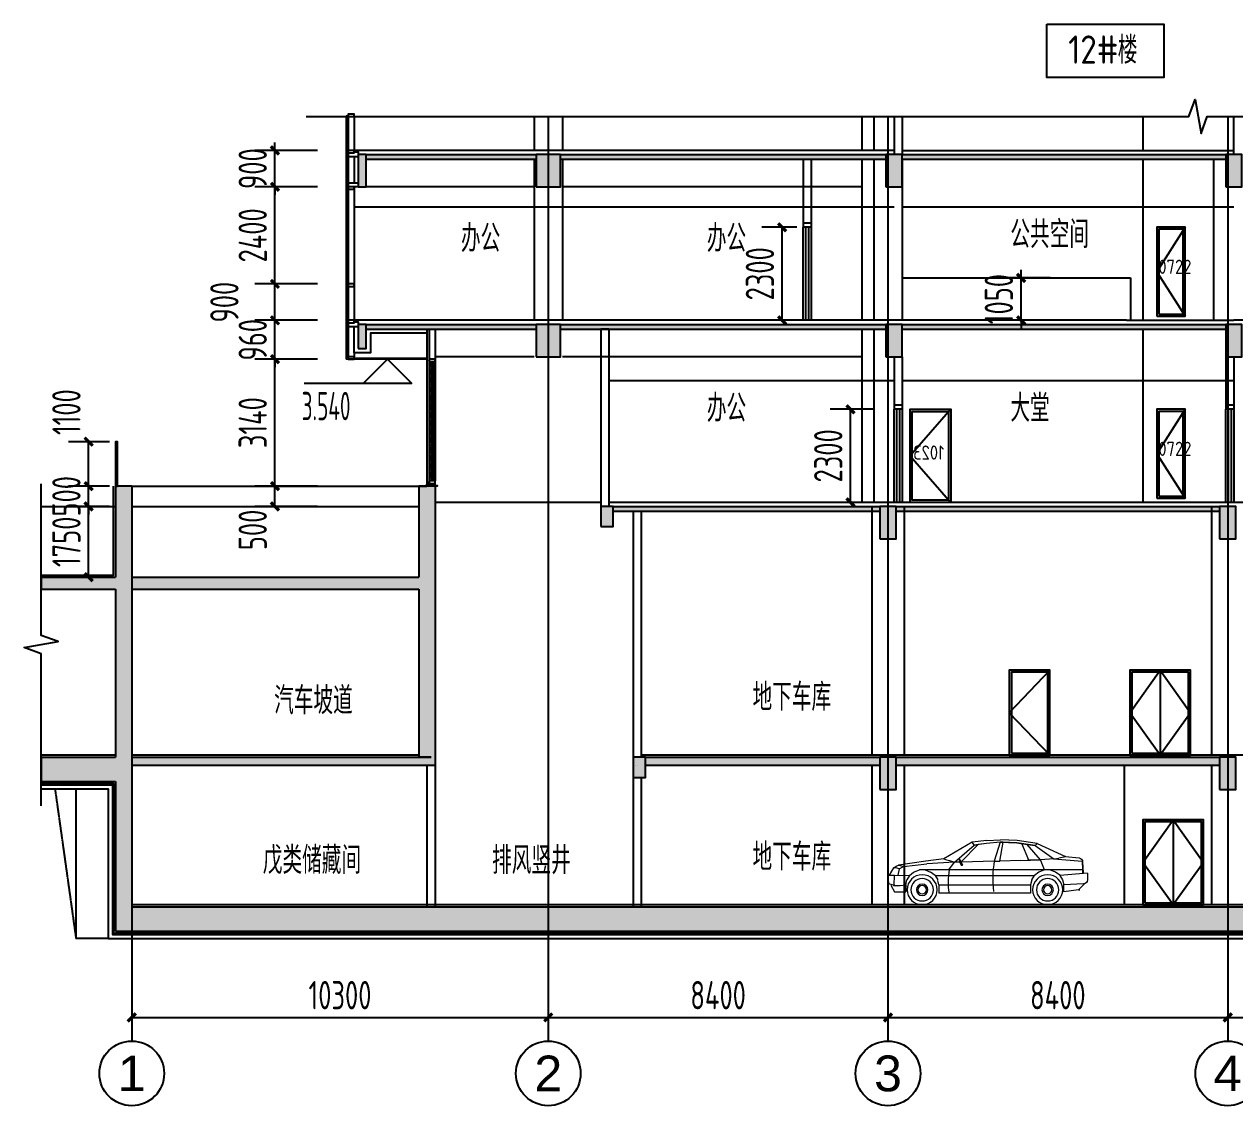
# Model space of a CAD drawing. Extents: x 33318 to 174393, y -247680 to 18171.
# Drawn here: x 36247 to 66182, y -11369 to 15369 of the extents above; entities that cross this region are included whole.
import ezdxf
from ezdxf.enums import TextEntityAlignment as Align

# ---------------------------------------------------------------- set-up
doc = ezdxf.new("R2010")
doc.units = 0
doc.header["$LTSCALE"] = 10
doc.header["$MEASUREMENT"] = 0
doc.linetypes.add('DASH', pattern=[0.35, 0.25, -0.1])
doc.linetypes.add('DOTE', pattern=[2.42, 2, -0.2, 0.02, -0.2])
for name, color, linetype in [('01-标注_尺寸', 124, 'Continuous'), ('01-标注_标高', 200, 'Continuous'), ('01-标注_符号', 200, 'Continuous'), ('01-标注_轴线坐标', 132, 'Continuous'), ('02-TEXT_房间', 7, 'Continuous'), ('02-TEXT_标注', 130, 'Continuous'), ('02-TEXT_轴号', 7, 'Continuous'), ('05-填充_天正', 26, 'Continuous'), ('A-C_窗', 140, 'Continuous'), ('A-C_门', 150, 'Continuous'), ('A-D_龙骨', 152, 'Continuous'), ('A-O_防水层', 222, 'Continuous'), ('A-SUR_保温', 222, 'Continuous'), ('A-SUR_吊顶', 40, 'Continuous'), ('A-SUR_看线', 231, 'Continuous'), ('A-SUR_面层', 191, 'Continuous'), ('A-TECH_结构', 21, 'Continuous'), ('A_AXIS-轴线', 36, 'DOTE'), ('A_STR-砌块墙', 121, 'Continuous'), ('A_STR-砼墙', 51, 'Continuous'), ('A_STR-砼柱', 51, 'Continuous'), ('AXIS_TEXT', 7, 'Continuous'), ('D_铝板', 181, 'Continuous'), ('DOOR_FIRE', 220, 'Continuous')]:
    doc.layers.add(name, color=color, linetype=linetype)
doc.layers.add('04-不打印_辅助线', color=165, linetype='Continuous', plot=False)
doc.layers.add('PUB_HATCH', color=8, linetype='Continuous', lineweight=0)
doc.styles.add('_TCH_AXIS', font='FZXiHei-I-Z08S.ttf')
doc.styles.add('_TCH_DIM', font='ROS1', dxfattribs={"width": 0.8, "bigfont": 'JD'})
doc.styles.add('_TCH_DIM_T3', font='ROS1', dxfattribs={"width": 0.8, "bigfont": 'JD'})
doc.styles.add('COMPLEX', font='COMPLEX')
doc.styles.get("Standard").update_dxf_attribs({"font": 'gbenor.shx', "bigfont": 'gbcbig.shx'})
doc.dimstyles.new('_TCH_ARCH&&200', dxfattribs={"dimtxt": 700, "dimasz": 200, "dimexe": 500, "dimexo": 600, "dimgap": 200, "dimtad": 1, "dimdec": 0, "dimzin": 0, "dimdsep": 46, "dimtxsty": '_TCH_DIM_T3', "dimblk": 'ARCHTICK', "dimcen": 0.09, "dimazin": 2, "dimtfac": 1, "dimtdec": 0, "dimtix": 1, "dimtmove": 2, "dimatfit": 3, "dimfxl": 0, "dimtolj": 1, "dimtzin": 0, "dimarcsym": 0})

# ---------------------------------------------------------------- blocks, each defined once
blk = doc.blocks.new('kyuhtr')
at = {"const_width": 20}
blk.add_lwpolyline([(50, 0), (0, 0)], dxfattribs=at)
blk.add_lwpolyline([(50, -30), (200, -30), (200, 30), (50, 30)], close=True)
blk = doc.blocks.new('1023')
for points in [[(0, 0), (1000, 0), (1000, 2300), (0, 2300)], [(50, 50), (950, 50), (950, 2250), (50, 2250)]]:
    blk.add_lwpolyline(points, close=True)
blk.add_lwpolyline([(0, 2300), (1000, 1150), (0, 0)])
at = {"layer": '04-不打印_辅助线'}
blk.add_text('1023', height=350, dxfattribs=at).set_placement((162, 1056))
blk = doc.blocks.new('0722')
for points in [[(0, 0), (700, 0), (700, 2200), (0, 2200)], [(50, 50), (650, 50), (650, 2150), (50, 2150)]]:
    blk.add_lwpolyline(points, close=True)
blk.add_lwpolyline([(700, 2200), (0, 1100), (700, 0)])
at = {"layer": '04-不打印_辅助线'}
blk.add_text('0722', height=350, dxfattribs=at).set_placement((34, 1048))
blk = doc.blocks.new('_AXISO')
blk.add_circle((0, 0), 0.5)
at = {"layer": 'AXIS_TEXT', "style": 'COMPLEX', "width": 1.041667}
blk.add_attdef('A', text='', height=0.56, dxfattribs=at).set_placement((-0.25, -0.28), (0.25, -0.28), align=Align.FIT)
blk = doc.blocks.new('_FZH')
blk.add_lwpolyline([(-0.5, -0.5), (0.5, -0.5), (0.5, 0.5), (-0.5, 0.5)], close=True)
at = {"layer": 'PUB_HATCH'}
blk.add_solid([(-0.5, -0.5), (0.5, -0.5), (-0.5, 0.5), (0.5, 0.5)], dxfattribs=at)
blk = doc.blocks.new('_ArchTick')
at = {"color": 0, "linetype": 'ByBlock', "const_width": 0.4}
blk.add_lwpolyline([(-0.5, -0.5), (0.5, 0.5)], dxfattribs=at)
blk = doc.blocks.new('*D138')
at = {"layer": '01-标注_尺寸', "color": 0, "lineweight": -2, "transparency": 16777216}
for p, q in [((38906, -7651), (38906, -9684)), ((49206, -7651), (49206, -9684)), ((38906, -9184), (49206, -9184))]:
    blk.add_line(p, q, dxfattribs=at)
at = {"layer": 'Defpoints', "color": 0, "transparency": 16777216}
for p in [(38906, -7051), (49206, -7051), (49206, -9184)]:
    blk.add_point(p, dxfattribs=at)
at = {"layer": '01-标注_尺寸', "color": 0, "lineweight": -2, "transparency": 16777216, "xscale": 200, "yscale": 200, "zscale": 200, "rotation": 180}
blk.add_blockref('_ArchTick', (38906, -9184), dxfattribs=at)
at = {"layer": '01-标注_尺寸', "color": 0, "lineweight": -2, "transparency": 16777216, "xscale": 200, "yscale": 200, "zscale": 200}
blk.add_blockref('_ArchTick', (49206, -9184), dxfattribs=at)
at = {"layer": '01-标注_尺寸', "color": 0, "transparency": 16777216, "insert": (44056, -8634), "char_height": 700, "attachment_point": 5, "style": '_TCH_DIM_T3'}
blk.add_mtext('\\A1;10300', dxfattribs=at)
blk = doc.blocks.new('*D139')
at = {"layer": '01-标注_尺寸', "color": 0, "lineweight": -2, "transparency": 16777216}
for p, q in [((49206, -7651), (49206, -9684)), ((57606, -7651), (57606, -9684)), ((49206, -9184), (57606, -9184))]:
    blk.add_line(p, q, dxfattribs=at)
at = {"layer": 'Defpoints', "color": 0, "transparency": 16777216}
for p in [(49206, -7051), (57606, -7051), (57606, -9184)]:
    blk.add_point(p, dxfattribs=at)
at = {"layer": '01-标注_尺寸', "color": 0, "lineweight": -2, "transparency": 16777216, "xscale": 200, "yscale": 200, "zscale": 200, "rotation": 180}
blk.add_blockref('_ArchTick', (49206, -9184), dxfattribs=at)
at = {"layer": '01-标注_尺寸', "color": 0, "lineweight": -2, "transparency": 16777216, "xscale": 200, "yscale": 200, "zscale": 200}
blk.add_blockref('_ArchTick', (57606, -9184), dxfattribs=at)
at = {"layer": '01-标注_尺寸', "color": 0, "transparency": 16777216, "insert": (53406, -8634), "char_height": 700, "attachment_point": 5, "style": '_TCH_DIM_T3'}
blk.add_mtext('\\A1;8400', dxfattribs=at)
blk = doc.blocks.new('*D140')
at = {"layer": '01-标注_尺寸', "color": 0, "lineweight": -2, "transparency": 16777216}
for p, q in [((57606, -7651), (57606, -9684)), ((66006, -7651), (66006, -9684)), ((57606, -9184), (66006, -9184))]:
    blk.add_line(p, q, dxfattribs=at)
at = {"layer": 'Defpoints', "color": 0, "transparency": 16777216}
for p in [(57606, -7051), (66006, -7051), (66006, -9184)]:
    blk.add_point(p, dxfattribs=at)
at = {"layer": '01-标注_尺寸', "color": 0, "lineweight": -2, "transparency": 16777216, "xscale": 200, "yscale": 200, "zscale": 200, "rotation": 180}
blk.add_blockref('_ArchTick', (57606, -9184), dxfattribs=at)
at = {"layer": '01-标注_尺寸', "color": 0, "lineweight": -2, "transparency": 16777216, "xscale": 200, "yscale": 200, "zscale": 200}
blk.add_blockref('_ArchTick', (66006, -9184), dxfattribs=at)
at = {"layer": '01-标注_尺寸', "color": 0, "transparency": 16777216, "insert": (61806, -8634), "char_height": 700, "attachment_point": 5, "style": '_TCH_DIM_T3'}
blk.add_mtext('\\A1;8400', dxfattribs=at)
blk = doc.blocks.new('*D141')
at = {"layer": '01-标注_尺寸', "color": 0, "lineweight": -2, "transparency": 16777216}
for p, q in [((66006, -7651), (66006, -9684)), ((74406, -7651), (74406, -9684)), ((66006, -9184), (74406, -9184))]:
    blk.add_line(p, q, dxfattribs=at)
at = {"layer": 'Defpoints', "color": 0, "transparency": 16777216}
for p in [(66006, -7051), (74406, -7051), (74406, -9184)]:
    blk.add_point(p, dxfattribs=at)
at = {"layer": '01-标注_尺寸', "color": 0, "lineweight": -2, "transparency": 16777216, "xscale": 200, "yscale": 200, "zscale": 200, "rotation": 180}
blk.add_blockref('_ArchTick', (66006, -9184), dxfattribs=at)
at = {"layer": '01-标注_尺寸', "color": 0, "lineweight": -2, "transparency": 16777216, "xscale": 200, "yscale": 200, "zscale": 200}
blk.add_blockref('_ArchTick', (74406, -9184), dxfattribs=at)
at = {"layer": '01-标注_尺寸', "color": 0, "transparency": 16777216, "insert": (70206, -8634), "char_height": 700, "attachment_point": 5, "style": '_TCH_DIM_T3'}
blk.add_mtext('\\A1;8400', dxfattribs=at)
blk = doc.blocks.new('*D150')
at = {"layer": '01-标注_尺寸', "color": 0, "lineweight": -2, "transparency": 16777216}
for p, q in [((60898, 9099), (60898, 9299)), ((61617, 9099), (60398, 9099)), ((60898, 8049), (60898, 9099)), ((61617, 8049), (60398, 8049)), ((60898, 8049), (60898, 7849))]:
    blk.add_line(p, q, dxfattribs=at)
at = {"layer": 'Defpoints', "color": 0, "transparency": 16777216}
for p in [(60898, 9099), (62217, 9099), (62217, 8049)]:
    blk.add_point(p, dxfattribs=at)
at = {"layer": '01-标注_尺寸', "color": 0, "lineweight": -2, "transparency": 16777216, "xscale": 200, "yscale": 200, "zscale": 200}
for p, rotation in [((60898, 9099), 270), ((60898, 8049), 90)]:
    blk.add_blockref('_ArchTick', p, dxfattribs=dict(at, rotation=rotation))
at = {"layer": '01-标注_尺寸', "color": 0, "transparency": 16777216, "insert": (60348, 8574), "char_height": 700, "attachment_point": 5, "rotation": 90, "style": '_TCH_DIM_T3'}
blk.add_mtext('\\A1;1050', dxfattribs=at)
blk = doc.blocks.new('*D181')
at = {"layer": '01-标注_尺寸', "color": 0, "lineweight": -2, "transparency": 16777216}
for p, q in [((38353, 5049), (37340, 5049)), ((37840, 3949), (37840, 5049)), ((38353, 3949), (37340, 3949))]:
    blk.add_line(p, q, dxfattribs=at)
at = {"layer": 'Defpoints', "color": 0, "transparency": 16777216}
for p in [(37840, 5049), (38953, 5049), (38953, 3949)]:
    blk.add_point(p, dxfattribs=at)
at = {"layer": '01-标注_尺寸', "color": 0, "lineweight": -2, "transparency": 16777216, "xscale": 200, "yscale": 200, "zscale": 200}
for p, rotation in [((37840, 5049), 90), ((37840, 3949), 270)]:
    blk.add_blockref('_ArchTick', p, dxfattribs=dict(at, rotation=rotation))
at = {"layer": '01-标注_尺寸', "color": 0, "transparency": 16777216, "insert": (37290, 5779), "char_height": 700, "attachment_point": 5, "rotation": 90, "style": '_TCH_DIM_T3'}
blk.add_mtext('\\A1;1100', dxfattribs=at)
blk = doc.blocks.new('*D182')
at = {"layer": '01-标注_尺寸', "color": 0, "lineweight": -2, "transparency": 16777216}
for p, q in [((38353, 3949), (37340, 3949)), ((37840, 3949), (37840, 4149)), ((37840, 3449), (37840, 3949)), ((38353, 3449), (37340, 3449)), ((37840, 3449), (37840, 3249))]:
    blk.add_line(p, q, dxfattribs=at)
at = {"layer": 'Defpoints', "color": 0, "transparency": 16777216}
for p in [(37840, 3949), (38953, 3949), (38953, 3449)]:
    blk.add_point(p, dxfattribs=at)
at = {"layer": '01-标注_尺寸', "color": 0, "lineweight": -2, "transparency": 16777216, "xscale": 200, "yscale": 200, "zscale": 200}
for p, rotation in [((37840, 3949), 270), ((37840, 3449), 90)]:
    blk.add_blockref('_ArchTick', p, dxfattribs=dict(at, rotation=rotation))
at = {"layer": '01-标注_尺寸', "color": 0, "transparency": 16777216, "insert": (37290, 3699), "char_height": 700, "attachment_point": 5, "rotation": 90, "style": '_TCH_DIM_T3'}
blk.add_mtext('\\A1;500', dxfattribs=at)
blk = doc.blocks.new('*D183')
at = {"layer": '01-标注_尺寸', "color": 0, "lineweight": -2, "transparency": 16777216}
for p, q in [((38353, 3449), (37340, 3449)), ((37840, 1699), (37840, 3449)), ((38353, 1699), (37340, 1699))]:
    blk.add_line(p, q, dxfattribs=at)
at = {"layer": 'Defpoints', "color": 0, "transparency": 16777216}
for p in [(37840, 3449), (38953, 3449), (38953, 1699)]:
    blk.add_point(p, dxfattribs=at)
at = {"layer": '01-标注_尺寸', "color": 0, "lineweight": -2, "transparency": 16777216, "xscale": 200, "yscale": 200, "zscale": 200}
for p, rotation in [((37840, 3449), 90), ((37840, 1699), 270)]:
    blk.add_blockref('_ArchTick', p, dxfattribs=dict(at, rotation=rotation))
at = {"layer": '01-标注_尺寸', "color": 0, "transparency": 16777216, "insert": (37290, 2574), "char_height": 700, "attachment_point": 5, "rotation": 90, "style": '_TCH_DIM_T3'}
blk.add_mtext('\\A1;1750', dxfattribs=at)
blk = doc.blocks.new('*D205')
at = {"layer": '01-标注_尺寸', "color": 0, "lineweight": -2, "transparency": 16777216}
for p, q in [((55351, 10349), (54489, 10349)), ((54989, 8049), (54989, 10349)), ((55351, 8049), (54489, 8049))]:
    blk.add_line(p, q, dxfattribs=at)
at = {"layer": 'Defpoints', "color": 0, "transparency": 16777216}
for p in [(54989, 10349), (55951, 10349), (55951, 8049)]:
    blk.add_point(p, dxfattribs=at)
at = {"layer": '01-标注_尺寸', "color": 0, "lineweight": -2, "transparency": 16777216, "xscale": 200, "yscale": 200, "zscale": 200}
for p, rotation in [((54989, 10349), 90), ((54989, 8049), 270)]:
    blk.add_blockref('_ArchTick', p, dxfattribs=dict(at, rotation=rotation))
at = {"layer": '01-标注_尺寸', "color": 0, "transparency": 16777216, "insert": (54439, 9199), "char_height": 700, "attachment_point": 5, "rotation": 90, "style": '_TCH_DIM_T3'}
blk.add_mtext('\\A1;2300', dxfattribs=at)
blk = doc.blocks.new('$elev$00000063')
at = {"layer": 'PUB_HATCH'}
for p, q in [((-1095, 1524), (-1792, 1196)), ((-1095, 1524), (-596, 1598)), ((-1041, 1469), (-1095, 1524)), ((-1081, 1510), (-1068, 1497)), ((-1041, 1469), (-590, 1538)), ((-891, 1109), (-713, 1524)), ((-713, 1524), (-849, 1497)), ((-685, 1524), (-713, 1524)), ((-590, 1538), (-685, 1524)), ((-596, 1598), (-183, 1613)), ((-180, 1551), (-590, 1538)), ((-590, 1538), (-249, 1551)), ((-249, 1551), (-180, 1551)), ((-166, 1087), (-249, 1551)), ((154, 1598), (-183, 1613)), ((-180, 1551), (161, 1524)), ((-180, 1551), (-33, 1085)), ((154, 1598), (516, 1551)), ((161, 1524), (462, 1483)), ((161, 1524), (366, 1497)), ((462, 1483), (489, 1524)), ((489, 1524), (516, 1551)), ((516, 1551), (1212, 1142)), ((-1041, 1469), (-1505, 1142)), ((-1177, 1114), (-849, 1497)), ((-1068, 1497), (-1041, 1469)), ((-849, 1497), (-1041, 1469)), ((462, 1483), (366, 1497)), ((784, 1064), (366, 1497)), ((953, 1059), (462, 1483)), ((-2218, 1068), (-2229, 786)), ((-2202, 1087), (-2215, 869)), ((-1505, 1142), (-2202, 1087)), ((-1792, 1196), (-2128, 1164)), ((-1792, 1196), (-1750, 1182)), ((-1750, 1182), (-1628, 1155)), ((-1505, 1142), (-1628, 1155)), ((-1505, 1142), (-1177, 1114)), ((-1273, 869), (-1177, 1114)), ((-1177, 1114), (-891, 1109)), ((-693, 1103), (-1177, 1114)), ((-891, 1109), (-853, 1107)), ((-693, 1103), (-166, 1087)), ((-33, 1085), (-166, 1087)), ((-33, 1085), (782, 1060)), ((746, 983), (779, 1053)), ((746, 983), (751, 987)), ((746, 983), (762, 983)), ((751, 987), (789, 1059)), ((783, 987), (762, 983)), ((779, 1053), (834, 1158)), ((822, 1059), (783, 987)), ((819, 1120), (789, 1059)), ((834, 1158), (819, 1120)), ((835, 1120), (822, 1059)), ((822, 1059), (953, 1059)), ((834, 1158), (835, 1120)), ((1076, 1101), (953, 1059)), ((1090, 869), (953, 1059)), ((953, 1059), (1636, 1019)), ((1172, 1128), (1076, 1101)), ((1212, 1142), (1172, 1128)), ((1212, 1142), (1661, 1087)), ((2210, 950), (1636, 1019)), ((1661, 1087), (2334, 982)), ((2319, 896), (2210, 950)), ((2219, 951), (2327, 973)), ((2319, 896), (2373, 909)), ((2373, 909), (2456, 923)), ((-2338, 786), (-2338, 622)), ((-2338, 786), (-1655, 732)), ((-2215, 869), (-2215, 786)), ((-2215, 869), (1814, 869)), ((-1723, 623), (-1750, 500)), ((-1655, 732), (-1723, 623)), ((-1650, 741), (-1546, 814)), ((-1546, 814), (-1409, 869)), ((-1273, 869), (-1136, 814)), ((-1136, 814), (-1027, 732)), ((-958, 623), (-1027, 732)), ((1431, 732), (-1027, 732)), ((-958, 623), (-931, 500)), ((1337, 499), (1362, 610)), ((1431, 732), (1363, 623)), ((1431, 732), (1541, 814)), ((1677, 869), (1541, 814)), ((1964, 814), (1814, 869)), ((2060, 732), (1964, 814)), ((2436, 738), (2060, 732)), ((2060, 732), (2127, 623)), ((2155, 500), (2127, 623)), ((2319, 896), (2352, 738)), ((2596, 735), (2436, 738)), ((2441, 488), (2436, 738)), ((2556, 735), (2480, 878)), ((2596, 735), (2587, 520)), ((-2262, 524), (-2119, 377)), ((-2242, 522), (-1750, 500)), ((-2119, 377), (-2147, 377)), ((-2119, 377), (-1750, 322)), ((-1750, 322), (-1750, 500)), ((-931, 500), (-931, 295)), ((1335, 500), (-931, 500)), ((1335, 500), (1335, 295)), ((2155, 500), (2155, 322)), ((2291, 486), (2155, 500)), ((2437, 322), (2155, 322)), ((2456, 486), (2291, 486)), ((2428, 486), (2587, 520)), ((2523, 488), (2437, 322)), ((-931, 295), (1335, 295))]:
    blk.add_line(p, q, dxfattribs=at)
for points in [[(-33, 1085, -0.073246), (-13, 336)], [(1079, 868, -0.088107), (1087, 295)]]:
    blk.add_lwpolyline(points, format="xyb", dxfattribs=at)
for centre, radius in [((-1352, 377), 372), ((-1352, 377), 277), ((1751, 377), 372), ((1751, 377), 277), ((-1352, 377), 141), ((-1352, 377), 104), ((1751, 377), 141), ((1751, 377), 104)]:
    blk.add_circle(centre, radius, dxfattribs=at)
for centre, radius, start, end in [((-2118, 1064), 100, 95.5094, 177.8582), ((2303, 784), 200, 27.974, 81.1208), ((-2238, 622), 100, 180, 267.3569)]:
    blk.add_arc(centre, radius, start, end, dxfattribs=at)
at = {"layer": 'PUB_HATCH', "width": 0.8, "flags": 9}
for tag in ['XSIZE', 'YSIZE']:
    blk.add_attdef(tag, (0, 0), '', height=0.5, dxfattribs=at)
blk = doc.blocks.new('*D206')
at = {"layer": '01-标注_尺寸', "color": 0, "lineweight": -2, "transparency": 16777216}
for p, q in [((43500, 3949), (41947, 3949)), ((42447, 3449), (42447, 3949)), ((43500, 3449), (41947, 3449))]:
    blk.add_line(p, q, dxfattribs=at)
at = {"layer": 'Defpoints', "color": 0, "transparency": 16777216}
for p in [(42447, 3949), (44100, 3949), (44100, 3449)]:
    blk.add_point(p, dxfattribs=at)
at = {"layer": '01-标注_尺寸', "color": 0, "lineweight": -2, "transparency": 16777216, "xscale": 200, "yscale": 200, "zscale": 200}
for p, rotation in [((42447, 3949), 90), ((42447, 3449), 270)]:
    blk.add_blockref('_ArchTick', p, dxfattribs=dict(at, rotation=rotation))
at = {"layer": '01-标注_尺寸', "color": 0, "transparency": 16777216, "insert": (41897, 2868), "char_height": 700, "attachment_point": 5, "rotation": 90, "style": '_TCH_DIM_T3'}
blk.add_mtext('\\A1;500', dxfattribs=at)
blk = doc.blocks.new('*D207')
at = {"layer": '01-标注_尺寸', "color": 0, "lineweight": -2, "transparency": 16777216}
for p, q in [((43500, 7089), (41947, 7089)), ((42447, 3949), (42447, 7089)), ((43500, 3949), (41947, 3949))]:
    blk.add_line(p, q, dxfattribs=at)
at = {"layer": 'Defpoints', "color": 0, "transparency": 16777216}
for p in [(42447, 7089), (44100, 7089), (44100, 3949)]:
    blk.add_point(p, dxfattribs=at)
at = {"layer": '01-标注_尺寸', "color": 0, "lineweight": -2, "transparency": 16777216, "xscale": 200, "yscale": 200, "zscale": 200}
for p, rotation in [((42447, 7089), 90), ((42447, 3949), 270)]:
    blk.add_blockref('_ArchTick', p, dxfattribs=dict(at, rotation=rotation))
at = {"layer": '01-标注_尺寸', "color": 0, "transparency": 16777216, "insert": (41897, 5519), "char_height": 700, "attachment_point": 5, "rotation": 90, "style": '_TCH_DIM_T3'}
blk.add_mtext('\\A1;3140', dxfattribs=at)
blk = doc.blocks.new('*D208')
at = {"layer": '01-标注_尺寸', "color": 0, "lineweight": -2, "transparency": 16777216}
for p, q in [((42447, 8049), (42447, 8249)), ((43500, 8049), (41947, 8049)), ((42447, 7089), (42447, 8049)), ((43500, 7089), (41947, 7089)), ((42447, 7089), (42447, 6889))]:
    blk.add_line(p, q, dxfattribs=at)
at = {"layer": 'Defpoints', "color": 0, "transparency": 16777216}
for p in [(42447, 8049), (44100, 8049), (44100, 7089)]:
    blk.add_point(p, dxfattribs=at)
at = {"layer": '01-标注_尺寸', "color": 0, "lineweight": -2, "transparency": 16777216, "xscale": 200, "yscale": 200, "zscale": 200}
for p, rotation in [((42447, 8049), 270), ((42447, 7089), 90)]:
    blk.add_blockref('_ArchTick', p, dxfattribs=dict(at, rotation=rotation))
at = {"layer": '01-标注_尺寸', "color": 0, "transparency": 16777216, "insert": (41897, 7569), "char_height": 700, "attachment_point": 5, "rotation": 90, "style": '_TCH_DIM_T3'}
blk.add_mtext('\\A1;960', dxfattribs=at)
blk = doc.blocks.new('*D209')
at = {"layer": '01-标注_尺寸', "color": 0, "lineweight": -2, "transparency": 16777216}
for p, q in [((43500, 8949), (41947, 8949)), ((42447, 8049), (42447, 8949)), ((43500, 8049), (41947, 8049))]:
    blk.add_line(p, q, dxfattribs=at)
at = {"layer": 'Defpoints', "color": 0, "transparency": 16777216}
for p in [(42447, 8949), (44100, 8949), (44100, 8049)]:
    blk.add_point(p, dxfattribs=at)
at = {"layer": '01-标注_尺寸', "color": 0, "lineweight": -2, "transparency": 16777216, "xscale": 200, "yscale": 200, "zscale": 200}
for p, rotation in [((42447, 8949), 90), ((42447, 8049), 270)]:
    blk.add_blockref('_ArchTick', p, dxfattribs=dict(at, rotation=rotation))
at = {"layer": '01-标注_尺寸', "color": 0, "transparency": 16777216, "insert": (41197, 8499), "char_height": 700, "attachment_point": 5, "rotation": 90, "style": '_TCH_DIM_T3'}
blk.add_mtext('\\A1;900', dxfattribs=at)
blk = doc.blocks.new('*D210')
at = {"layer": '01-标注_尺寸', "color": 0, "lineweight": -2, "transparency": 16777216}
for p, q in [((43500, 11349), (41947, 11349)), ((42447, 8949), (42447, 11349)), ((43500, 8949), (41947, 8949))]:
    blk.add_line(p, q, dxfattribs=at)
at = {"layer": 'Defpoints', "color": 0, "transparency": 16777216}
for p in [(42447, 11349), (44100, 11349), (44100, 8949)]:
    blk.add_point(p, dxfattribs=at)
at = {"layer": '01-标注_尺寸', "color": 0, "lineweight": -2, "transparency": 16777216, "xscale": 200, "yscale": 200, "zscale": 200}
for p, rotation in [((42447, 11349), 90), ((42447, 8949), 270)]:
    blk.add_blockref('_ArchTick', p, dxfattribs=dict(at, rotation=rotation))
at = {"layer": '01-标注_尺寸', "color": 0, "transparency": 16777216, "insert": (41897, 10149), "char_height": 700, "attachment_point": 5, "rotation": 90, "style": '_TCH_DIM_T3'}
blk.add_mtext('\\A1;2400', dxfattribs=at)
blk = doc.blocks.new('*D211')
at = {"layer": '01-标注_尺寸', "color": 0, "lineweight": -2, "transparency": 16777216}
for p, q in [((42447, 12249), (42447, 12449)), ((43500, 12249), (41947, 12249)), ((42447, 11349), (42447, 12249)), ((43500, 11349), (41947, 11349)), ((42447, 11349), (42447, 11149))]:
    blk.add_line(p, q, dxfattribs=at)
at = {"layer": 'Defpoints', "color": 0, "transparency": 16777216}
for p in [(42447, 12249), (44100, 12249), (44100, 11349)]:
    blk.add_point(p, dxfattribs=at)
at = {"layer": '01-标注_尺寸', "color": 0, "lineweight": -2, "transparency": 16777216, "xscale": 200, "yscale": 200, "zscale": 200}
for p, rotation in [((42447, 12249), 270), ((42447, 11349), 90)]:
    blk.add_blockref('_ArchTick', p, dxfattribs=dict(at, rotation=rotation))
at = {"layer": '01-标注_尺寸', "color": 0, "transparency": 16777216, "insert": (41897, 11799), "char_height": 700, "attachment_point": 5, "rotation": 90, "style": '_TCH_DIM_T3'}
blk.add_mtext('\\A1;900', dxfattribs=at)
blk = doc.blocks.new('*D218')
at = {"layer": '01-标注_尺寸', "color": 0, "lineweight": -2, "transparency": 16777216}
for p, q in [((57256, 5849), (56179, 5849)), ((56679, 3549), (56679, 5849)), ((57256, 3549), (56179, 3549))]:
    blk.add_line(p, q, dxfattribs=at)
at = {"layer": 'Defpoints', "color": 0, "transparency": 16777216}
for p in [(56679, 5849), (57856, 5849), (57856, 3549)]:
    blk.add_point(p, dxfattribs=at)
at = {"layer": '01-标注_尺寸', "color": 0, "lineweight": -2, "transparency": 16777216, "xscale": 200, "yscale": 200, "zscale": 200}
for p, rotation in [((56679, 5849), 90), ((56679, 3549), 270)]:
    blk.add_blockref('_ArchTick', p, dxfattribs=dict(at, rotation=rotation))
at = {"layer": '01-标注_尺寸', "color": 0, "transparency": 16777216, "insert": (56129, 4699), "char_height": 700, "attachment_point": 5, "rotation": 90, "style": '_TCH_DIM_T3'}
blk.add_mtext('\\A1;2300', dxfattribs=at)
blk = doc.blocks.new('$LinePat$岩棉板')
at = {"color": 0}
for p, q in [((0, -17), (12, -67)), ((12, -67), (24, -17))]:
    blk.add_line(p, q, dxfattribs=at)
for centre, start, end in [((12, -17), 0, 180), ((0, -67), 270, 0), ((24, -67), 180, 270)]:
    blk.add_arc(centre, 12, start, end, dxfattribs=at)
at = {"layer": 'Defpoints'}
blk.add_point((0, 0), dxfattribs=at)
at = {"layer": 'Defpoints', "color": 0}
blk.add_point((24, -84), dxfattribs=at)

msp = doc.modelspace()

# ---------------------------------------------------------------- hatches: boundary and pattern name
at = {"layer": '05-填充_天正'}
for points in [[(48906.3, 12029.2), (48906.3, 12149.2), (44706.3, 12149.2), (44706.3, 12029.2)], [(57556.3, 12029.2), (57556.3, 12149.2), (49506.3, 12149.2), (49506.3, 12029.2)], [(57956.3, 12149.2), (57956.3, 12029.2), (65956.3, 12029.2), (65956.3, 12149.2)], [(48906.3, 7829.2), (48906.3, 7949.2), (44706.3, 7949.2), (44706.3, 7829.2)], [(57556.3, 7829.2), (57556.3, 7949.2), (49506.3, 7949.2), (49506.3, 7829.2)], [(57956.3, 7829.2), (65956.3, 7829.2), (65956.3, 7949.2), (57956.3, 7949.2)], [(38506.3, 3949.2), (38506.3, 1699.2), (38706.3, 1549.2), (38906.3, 1699.2), (38906.3, 3949.2)], [(46006.3, 3949.2), (46006.3, 1699.2), (46139.6, 1532.5), (46406.3, 1499.2), (46406.3, 3949.2)], [(50806.3, 3449.2), (50806.3, 3329.2), (51406.3, 3329.2), (51406.3, 3449.2)], [(57406.3, 3329.2), (57406.3, 3449.2), (51406.3, 3449.2), (51406.3, 3329.2)], [(65807.3, 3329.2), (65807.3, 3449.2), (57806.3, 3449.2), (57806.3, 3329.2)], [(36666.5, 1399.2), (38506.3, 1399.2), (38706.3, 1549.2), (38506.3, 1699.2), (36666.5, 1699.2)], [(38706.3, 1549.2), (38506.3, 1399.2), (38506.3, -2750.8), (38706.3, -2950.8), (38906.3, -2750.8), (38906.3, 1399.2)], [(38706.3, 1549.2), (38906.3, 1399.2), (46006.3, 1399.2), (46139.6, 1532.5), (46006.3, 1699.2), (38906.3, 1699.2)], [(46139.6, 1532.5), (46006.3, 1399.2), (46006.3, -2750.8), (46406.3, -2950.8), (46406.3, 1499.2)], [(36666.5, -3350.8), (38506.3, -3350.8), (38706.3, -2950.8), (38506.3, -2750.8), (36666.5, -2750.8)], [(38706.3, -2950.8), (38506.3, -3350.8), (38506.3, -7050.8), (38906.3, -6450.8), (38906.3, -2950.8)], [(38706.3, -2950.8), (46306.3, -2950.8), (46306.3, -2750.8), (38906.3, -2750.8)], [(46306.3, -2750.8), (46306.3, -2950.8), (46406.3, -2950.8), (46006.3, -2750.8)], [(57406.3, -2950.8), (57406.3, -2750.8), (51606.3, -2750.8), (51606.3, -2950.8)], [(65807.3, -2950.8), (65807.3, -2750.8), (57806.3, -2750.8), (57806.3, -2950.8)], [(38906.3, -6450.8), (38506.3, -7050.8), (46306.3, -7050.8), (46306.3, -6450.8)], [(46306.3, -6450.8), (46306.3, -7050.8), (51406.3, -7050.8), (51406.3, -6450.8)], [(51406.3, -6450.8), (51406.3, -7050.8), (88606, -7050.8), (88206, -6450.8)]]:
    msp.add_hatch(color=256, dxfattribs=at).paths.add_polyline_path(points)

# ---------------------------------------------------------------- linework, layer by layer
at = {"linetype": 'DASH'}
msp.add_line((38906.3, 3449.2), (46006.3, 3449.2), dxfattribs=at)
at = {"layer": '01-标注_标高'}
for p, q in [((45228.6, 7089.2), (44628.6, 6489.2)), ((45228.6, 7089.2), (45828.6, 6489.2)), ((45828.6, 6489.2), (43167.8, 6489.2))]:
    msp.add_line(p, q, dxfattribs=at)
at = {"layer": '01-标注_符号'}
for points in [[(43218.3, 13089.2), (65048.4, 13089.2), (65201.3, 13509.2), (65349.4, 12669.2), (65498.4, 13089.2), (87328.5, 13089.2)], [(36666.5, -3950.8), (36666.5, -195.3), (36246.5, -42.5), (37086.5, 105.7), (36666.5, 254.7), (36666.5, 4010.2)]]:
    msp.add_lwpolyline(points, dxfattribs=at)
at = {"layer": '01-标注_轴线坐标'}
for p, q in [((38906.3, -7768.7), (38906.3, -9768.7)), ((49206.3, -7768.7), (49206.3, -9768.7)), ((57606.3, -7768.7), (57606.3, -9768.7)), ((66007.3, -7768.7), (66007.3, -9768.7))]:
    msp.add_line(p, q, dxfattribs=at)
at = {"layer": '02-TEXT_房间'}
msp.add_lwpolyline([(61531.9, 15369.4), (64431.1, 15369.4), (64431.1, 14054.6), (61531.9, 14054.6)], close=True, dxfattribs=at)
at = {"layer": 'A-C_窗'}
for points in [[(44206.3, 13089.2), (44206.3, 7089.2)], [(44256.3, 13089.2), (44256.3, 7149.2)], [(44406.3, 13089.2), (44406.3, 12249.2)], [(44406.3, 11349.2), (44406.3, 8049.2)], [(46206.3, 7829.2), (46206.3, 4049.2)], [(46256.3, 7829.2), (46256.3, 4079.2)], [(46406.3, 7829.2), (46406.3, 4079.2)], [(44406.3, 7249.2), (44406.3, 7149.2)], [(46206.3, 7089.2), (44206.3, 7089.2)], [(46206.3, 7109.2), (44406.3, 7109.2)]]:
    msp.add_lwpolyline(points, dxfattribs=at)
msp.add_lwpolyline([(38556.3, 3949.2), (38556.3, 5049.2), (38506.3, 5049.2), (38506.3, 3949.2)], close=True, dxfattribs=at)
at = {"layer": 'A-C_门'}
for p, q in [((55506.3, 8049.2), (55506.3, 10349.2)), ((55572.3, 8049.2), (55572.3, 10349.2)), ((55640.3, 10349.2), (55640.3, 8049.2)), ((55706.3, 10349.2), (55706.3, 8049.2)), ((57756.3, 3549.2), (57756.3, 5849.2)), ((57822.3, 3549.2), (57822.3, 5849.2)), ((57890.3, 5849.2), (57890.3, 3549.2)), ((57956.3, 5849.2), (57956.3, 3549.2)), ((65956.3, 3549.2), (65956.3, 5849.2)), ((66022.3, 3549.2), (66022.3, 5849.2)), ((66090.3, 5849.2), (66090.3, 3549.2)), ((66156.3, 5849.2), (66156.3, 3549.2))]:
    msp.add_line(p, q, dxfattribs=at)
at = {"layer": 'A-O_防水层'}
for points in [[(36666.5, 1749.2), (38456.3, 1749.2), (38456.3, 3949.2)], [(46166.3, 3949.2), (46166.3, 3969.2), (46456.3, 3969.2), (46456.3, 3949.2), (46186.3, 3949.2)]]:
    msp.add_lwpolyline(points, dxfattribs=at)
at = {"layer": 'A-SUR_保温'}
for points in [[(44506.3, 12088.7), (44256.3, 12088.7), (44256.3, 12189.2), (44406.3, 12189.2), (44406.3, 12214.2), (44506.3, 12214.2)], [(44506.3, 11349.2), (44384.2, 11349.2), (44384.2, 11349.2), (44256.3, 11349.2), (44256.3, 11448.7), (44506.3, 11448.7), (44506.3, 11349.2)], [(44506.3, 7888.7), (44256.3, 7888.7), (44256.3, 7989.2), (44406.3, 7989.2), (44406.3, 8014.2), (44506.3, 8014.2)]]:
    msp.add_lwpolyline(points, close=True, dxfattribs=at)
for points in [[(44406.3, 12088.7), (44406.3, 11448.7)], [(46206.3, 7729.2), (44806.3, 7729.2), (44806.3, 7249.2), (44406.3, 7249.2), (44406.3, 7888.7)], [(36666.5, -3400.8), (38456.3, -3400.8), (38456.3, -7100.8), (88656, -7100.8), (88656, -3400.8), (108935.7, -3400.8)], [(36666.5, -3410.8), (38446.3, -3410.8), (38446.3, -7110.8), (88666, -7110.8), (88666, -3410.8), (108935.7, -3410.8)], [(36666.5, -3430.8), (38426.3, -3430.8), (38426.3, -7130.8), (88686, -7130.8), (88686, -3430.8), (108935.7, -3430.8)], [(36666.5, -3530.8), (38326.3, -3530.8), (38326.3, -7230.8), (88786, -7230.8), (88786, -3530.8), (108935.7, -3530.8)]]:
    msp.add_lwpolyline(points, dxfattribs=at)
at = {"layer": 'A-SUR_保温', "linetype": 'DASH'}
for points in [[(37006.3, -3530.8), (37526.3, -7230.8)], [(37526.3, -3530.8), (37526.3, -7230.8)], [(38326.3, -7230.8), (37526.3, -7230.8)]]:
    msp.add_lwpolyline(points, dxfattribs=at)
at = {"layer": 'A-SUR_吊顶', "linetype": 'DASH'}
for points in [[(57756.3, 10849.2), (44406.3, 10849.2)], [(66156.3, 10849.2), (63506.3, 10849.2), (57956.3, 10849.2)], [(57756.3, 6549.2), (50706.3, 6549.2)], [(66156.3, 6549.2), (63506.3, 6549.2), (57956.3, 6549.2)]]:
    msp.add_lwpolyline(points, dxfattribs=at)
at = {"layer": 'A-SUR_看线'}
for p, q in [((65656.3, 12029.2), (65656.3, 8049.2)), ((38906.3, 3949.2), (46206.3, 3949.2)), ((57206.3, 3449.2), (57206.3, -2700.8)), ((58006.3, 3449.2), (58006.3, -2700.8)), ((65607.3, 3449.2), (65607.3, -2700.8)), ((38506.3, -2697), (36666.5, -2697)), ((46006.3, -2700.8), (38906.3, -2700.8)), ((108935.7, -2700.8), (51506.3, -2700.8)), ((57206.3, -2950.8), (57206.3, -6400.8)), ((58006.3, -2950.8), (58006.3, -6400.8)), ((63448.1, -2950.8), (63448.1, -6400.8)), ((65607.3, -2950.8), (65607.3, -6400.8)), ((88206, -6400.8), (38906.3, -6400.8))]:
    msp.add_line(p, q, dxfattribs=at)
for points in [[(56956.3, 13089.2), (56956.3, 12249.2)], [(63906.3, 13089.2), (63906.3, 12249.2)], [(56956.3, 12029.2), (56956.3, 8049.2)], [(63906.3, 12029.2), (63906.3, 8049.2)], [(56956.3, 7829.2), (56956.3, 3549.2)], [(63906.3, 7829.2), (63906.3, 3549.2)]]:
    msp.add_lwpolyline(points, dxfattribs=at)
at = {"layer": 'A-SUR_面层'}
for points in [[(57756.3, 12249.2), (44406.3, 12249.2)], [(57956.3, 12249.2), (57956.3, 12249.2), (66156.3, 12249.2)], [(63506.3, 8049.2), (44406.3, 8049.2)], [(63506.3, 8049.2), (63506.3, 8049.2), (66156.3, 8049.2)], [(70207.3, 8049.2), (66156.3, 8049.2)], [(57756.3, 3549.2), (50706.3, 3549.2)], [(65956.3, 3549.2), (57756.3, 3549.2)], [(85406.3, 3549.2), (65956.3, 3549.2)]]:
    msp.add_lwpolyline(points, dxfattribs=at)
at = {"layer": 'A-TECH_结构'}
for p, q in [((57956.3, 12029.2), (57956.3, 8049.2)), ((57956.3, 9099.2), (63606.3, 9099.2)), ((63606.3, 9099.2), (63606.3, 8049.2)), ((50506.3, 3549.2), (46406.3, 3549.2))]:
    msp.add_line(p, q, dxfattribs=at)
for points in [[(48856.3, 13089.2), (48856.3, 12249.2)], [(49556.3, 13089.2), (49556.3, 12249.2)], [(57256.3, 13089.2), (57256.3, 12249.2)], [(57956.3, 13089.2), (57956.3, 12249.2)], [(48856.3, 12029.2), (48856.3, 8049.2)], [(49556.3, 12029.2), (49556.3, 8049.2)], [(57256.3, 12029.2), (57256.3, 8049.2)], [(48856.3, 11349.2), (44706.3, 11349.2)], [(56956.3, 11349.2), (49556.3, 11349.2)], [(57256.3, 7829.2), (57256.3, 3549.2)], [(48856.3, 7149.2), (46406.3, 7149.2)], [(56956.3, 7149.2), (49556.3, 7149.2)]]:
    msp.add_lwpolyline(points, dxfattribs=at)
at = {"layer": 'A_AXIS-轴线'}
for p, q in [((49206.3, 13089.2), (49206.3, -7768.7)), ((57606.3, 13089.2), (57606.3, -7768.7)), ((66007.3, 13089.2), (66007.3, -7768.7)), ((38906.3, 3667.4), (38906.3, -7768.7))]:
    msp.add_line(p, q, dxfattribs=at)
at = {"layer": 'A_STR-砌块墙'}
for p, q in [((55706.3, 10449.2), (55506.3, 10449.2)), ((55706.3, 10349.2), (55506.3, 10349.2)), ((50506.3, 7829.2), (50506.3, 3449.2)), ((50706.3, 7829.2), (50506.3, 7829.2)), ((50706.3, 7829.2), (50706.3, 3449.2)), ((57956.3, 5949.2), (57756.3, 5949.2)), ((57956.3, 5849.2), (57756.3, 5849.2)), ((66156.3, 5949.2), (65956.3, 5949.2)), ((66156.3, 5849.2), (65956.3, 5849.2)), ((51306.3, 3329.2), (51306.3, -2750.8)), ((51506.3, 3329.2), (51506.3, -2750.8)), ((46206.3, -2950.8), (46206.3, -6450.8)), ((46406.3, -2950.8), (46406.3, -6450.8)), ((51306.3, -3250.8), (51306.3, -6450.8)), ((51506.3, -3250.8), (51506.3, -6450.8))]:
    msp.add_line(p, q, dxfattribs=at)
for points in [[(57756.3, 13089.2), (57756.3, 12149.2)], [(57956.3, 13089.2), (57956.3, 12149.2)], [(66156.3, 12149.2), (66156.3, 13089.2)], [(55506.3, 12029.2), (55506.3, 10349.2)], [(55706.3, 12029.2), (55706.3, 10349.2)], [(57756.3, 7149.2), (57756.3, 5849.2)], [(57956.3, 7149.2), (57956.3, 5849.2)], [(65956.3, 7149.2), (65956.3, 5849.2)], [(66156.3, 7149.2), (66156.3, 5849.2)], [(36666.5, 3449.2), (38506.3, 3449.2)]]:
    msp.add_lwpolyline(points, dxfattribs=at)
at = {"layer": 'A_STR-砼墙'}
for p, q in [((44706.3, 12149.2), (48906.3, 12149.2)), ((44706.3, 12029.2), (48906.3, 12029.2)), ((49506.3, 12149.2), (57556.3, 12149.2)), ((49506.3, 12029.2), (57556.3, 12029.2)), ((57956.3, 12149.2), (65956.3, 12149.2)), ((57956.3, 12029.2), (65956.3, 12029.2)), ((44706.3, 7949.2), (48906.3, 7949.2)), ((44706.3, 7829.2), (48906.3, 7829.2)), ((49506.3, 7949.2), (57556.3, 7949.2)), ((49506.3, 7829.2), (57556.3, 7829.2)), ((57956.3, 7949.2), (65956.3, 7949.2)), ((57956.3, 7829.2), (65956.3, 7829.2)), ((38506.3, 3949.2), (38506.3, 1699.2)), ((38906.3, 3949.2), (38506.3, 3949.2)), ((38906.3, 3949.2), (38906.3, 1699.2)), ((46006.3, 3949.2), (46006.3, 1699.2)), ((46406.3, 3949.2), (46006.3, 3949.2)), ((46406.3, 3949.2), (46406.3, 1499.2)), ((50806.3, 3449.2), (51406.3, 3449.2)), ((50806.3, 3329.2), (51406.3, 3329.2)), ((51406.3, 3449.2), (57406.3, 3449.2)), ((51406.3, 3329.2), (57406.3, 3329.2)), ((57806.3, 3449.2), (65807.3, 3449.2)), ((57806.3, 3329.2), (65807.3, 3329.2)), ((36666.5, 1699.2), (38506.3, 1699.2)), ((36666.5, 1699.2), (36666.5, 1399.2)), ((38906.3, 1699.2), (46006.3, 1699.2)), ((46406.3, 1499.2), (46406.3, -2950.8)), ((36666.5, 1399.2), (38506.3, 1399.2)), ((38506.3, 1399.2), (38506.3, -2750.8)), ((38906.3, 1399.2), (46006.3, 1399.2)), ((38906.3, 1399.2), (38906.3, -2750.8)), ((46006.3, 1399.2), (46006.3, -2750.8)), ((36666.5, -2750.8), (38506.3, -2750.8)), ((36666.5, -2750.8), (36666.5, -3350.8)), ((38906.3, -2750.8), (46306.3, -2750.8)), ((38906.3, -2950.8), (46306.3, -2950.8)), ((38906.3, -2950.8), (38906.3, -6450.8)), ((46306.3, -2750.8), (46006.3, -2750.8)), ((46306.3, -2950.8), (46406.3, -2950.8)), ((51306.3, -2950.8), (51306.3, -2950.8)), ((51356.3, -2950.8), (51356.3, -2950.8)), ((51406.3, -2950.8), (51406.3, -2950.8)), ((51606.3, -2750.8), (57406.3, -2750.8)), ((51606.3, -2950.8), (57406.3, -2950.8)), ((57806.3, -2750.8), (65807.3, -2750.8)), ((57806.3, -2950.8), (65807.3, -2950.8)), ((36666.5, -3350.8), (38506.3, -3350.8)), ((38506.3, -3350.8), (38506.3, -7050.8)), ((38906.3, -6450.8), (46306.3, -6450.8)), ((46306.3, -6450.8), (51406.3, -6450.8)), ((51406.3, -6450.8), (88206, -6450.8)), ((38506.3, -7050.8), (46306.3, -7050.8)), ((46306.3, -7050.8), (51406.3, -7050.8)), ((51406.3, -7050.8), (88606, -7050.8))]:
    msp.add_line(p, q, dxfattribs=at)
at = {"layer": 'D_铝板'}
msp.add_lwpolyline([(46206.3, 4049.2), (46206.3, 3969.2), (46406.3, 3989.2), (46406.3, 4009.3), (46226.3, 3991.3), (46226.3, 4049.2)], close=True, dxfattribs=at)
at = {"layer": 'DOOR_FIRE'}
for points in [[(60606.4, -2700.8), (61606.4, -2700.8), (61606.4, -600.8), (60606.4, -600.8)], [(60656.4, -2650.8), (61556.4, -2650.8), (61556.4, -650.8), (60656.4, -650.8)], [(63586.8, -2700.8), (65086.8, -2700.8), (65086.8, -600.8), (63586.8, -600.8)], [(63636.8, -2650.8), (65036.8, -2650.8), (65036.8, -650.8), (63636.8, -650.8)], [(63906.3, -6400.8), (65406.3, -6400.8), (65406.3, -4300.8), (63906.3, -4300.8)], [(63956.3, -6350.8), (65356.3, -6350.8), (65356.3, -4350.8), (63956.3, -4350.8)]]:
    msp.add_lwpolyline(points, close=True, dxfattribs=at)
for points in [[(61606.4, -600.8), (60606.4, -1650.8), (61606.4, -2700.8)], [(64336.8, -600.8), (64336.8, -2700.8), (63586.8, -1650.8), (64336.8, -600.8), (65086.8, -1650.8), (64336.8, -2700.8)], [(64656.3, -4300.8), (64656.3, -6400.8), (63906.3, -5350.8), (64656.3, -4300.8), (65406.3, -5350.8), (64656.3, -6400.8)]]:
    msp.add_lwpolyline(points, dxfattribs=at)

# ---------------------------------------------------------------- block references
at = {"layer": '01-标注_轴线坐标'}
ref = msp.add_blockref('_AXISO', (38906.3, -10568.7), dxfattribs=dict(at, xscale=1600, yscale=1600, zscale=1600))
ref.add_attrib('A', '1', dxfattribs={"layer": '02-TEXT_轴号', "height": 873.6, "style": '_TCH_AXIS', "width": 1.045198}).set_placement((38555.9, -11005.5), (39256.7, -11005.5), align=Align.FIT)
ref = msp.add_blockref('_AXISO', (49206.3, -10568.7), dxfattribs=dict(at, xscale=1600, yscale=1600, zscale=1600))
ref.add_attrib('A', '2', dxfattribs={"layer": '02-TEXT_轴号', "height": 881.2, "style": '_TCH_AXIS', "width": 1.022099}).set_placement((48860.6, -11009.3), (49551.9, -11009.3), align=Align.FIT)
ref = msp.add_blockref('_AXISO', (57606.3, -10568.7), dxfattribs=dict(at, xscale=1600, yscale=1600, zscale=1600))
ref.add_attrib('A', '3', dxfattribs={"layer": '02-TEXT_轴号', "height": 884.9, "style": '_TCH_AXIS', "width": 1.010929}).set_placement((57263, -11011.2), (57949.6, -11011.2), align=Align.FIT)
ref = msp.add_blockref('_AXISO', (66007.3, -10568.7), dxfattribs=dict(at, xscale=1600, yscale=1600, zscale=1600))
ref.add_attrib('A', '4', dxfattribs={"layer": '02-TEXT_轴号', "height": 873.6, "style": '_TCH_AXIS', "width": 1.045198}).set_placement((65656.9, -11005.5), (66357.7, -11005.5), align=Align.FIT)
at = {"layer": '05-填充_天正', "xscale": 1.429263564665489, "yscale": 1.426054814958172, "zscale": 1.426054814958172, "rotation": 270.0000000001302}
for p in [(46406.3, 7029.2), (46406.3, 6994.9), (46406.3, 6960.6), (46406.3, 6926.3), (46406.3, 6892), (46406.3, 6857.7), (46406.3, 6823.4), (46406.3, 6789.1), (46406.3, 6754.8), (46406.3, 6720.5), (46406.3, 6686.2), (46406.3, 6651.8), (46406.3, 6617.5), (46406.3, 6583.2), (46406.3, 6548.9), (46406.3, 6514.6), (46406.3, 6480.3), (46406.3, 6446), (46406.3, 6411.7), (46406.3, 6377.4), (46406.3, 6343.1), (46406.3, 6308.8), (46406.3, 6274.5), (46406.3, 6240.2), (46406.3, 6205.9), (46406.3, 6171.6), (46406.3, 6137.3), (46406.3, 6103), (46406.3, 6068.7), (46406.3, 6034.4), (46406.3, 6000.1), (46406.3, 5965.8), (46406.3, 5931.5), (46406.3, 5897.2), (46406.3, 5862.9), (46406.3, 5828.6), (46406.3, 5794.3), (46406.3, 5760), (46406.3, 5725.7), (46406.3, 5691.4), (46406.3, 5657.1), (46406.3, 5622.8), (46406.3, 5588.5), (46406.3, 5554.2), (46406.3, 5519.9), (46406.3, 5485.6), (46406.3, 5451.3), (46406.3, 5417), (46406.3, 5382.7), (46406.3, 5348.4), (46406.3, 5314.1), (46406.3, 5279.8), (46406.3, 5245.5), (46406.3, 5211.2), (46406.3, 5176.8), (46406.3, 5142.5), (46406.3, 5108.2), (46406.3, 5073.9), (46406.3, 5039.6), (46406.3, 5005.3), (46406.3, 4971), (46406.3, 4936.7), (46406.3, 4902.4), (46406.3, 4868.1), (46406.3, 4833.8), (46406.3, 4799.5), (46406.3, 4765.2), (46406.3, 4730.9), (46406.3, 4696.6), (46406.3, 4662.3), (46406.3, 4628), (46406.3, 4593.7), (46406.3, 4559.4), (46406.3, 4525.1), (46406.3, 4490.8), (46406.3, 4456.5), (46406.3, 4422.2), (46406.3, 4387.9), (46406.3, 4353.6), (46406.3, 4319.3), (46406.3, 4285), (46406.3, 4250.7), (46406.3, 4216.4), (46406.3, 4182.1), (46406.3, 4147.8), (46406.3, 4113.5)]:
    msp.add_blockref('$LinePat$岩棉板', p, dxfattribs=at)
at = {"layer": 'A-C_门'}
for p in [(64256.3, 8149.2), (64256.3, 3649.2)]:
    msp.add_blockref('0722', p, dxfattribs=at)
at = {"layer": 'A-C_门', "xscale": -1}
msp.add_blockref('1023', (59156.3, 3549.2), dxfattribs=at)
at = {"layer": 'A-D_龙骨'}
for p in [(44206.3, 13119.2), (44206.3, 12219.2), (44206.3, 11319.2), (44206.3, 8919.2), (44206.3, 8019.2), (44206.3, 7119.2), (46206.3, 7059.2), (46206.3, 4049.2)]:
    msp.add_blockref('kyuhtr', p, dxfattribs=at)
at = {"layer": 'A_STR-砼柱'}
for p, xscale, yscale, zscale in [((44606.3, 11749.2), 200, 800, 800), ((49206.3, 11749.2), 600, 800, 800), ((57756.3, 11749.2), 400, 800, 800), ((66156.3, 11749.2), 400, 800, 800), ((44606.3, 7649.2), 200, 599.9999999968859, 599.9999999968859), ((49206.3, 7549.2), 600, 800, 800), ((57756.3, 7549.2), 400, 800, 800), ((66156.3, 7549.2), 400, 800, 800), ((50656.3, 3199.2), 300, 500, 500), ((57606.3, 3049.2), 400, 800, 800), ((51456.3, -3000.8), 300, 500, 500), ((57606.3, -3150.8), 400, 800, 800)]:
    msp.add_blockref('_FZH', p, dxfattribs=dict(at, xscale=xscale, yscale=yscale, zscale=zscale))
at = {"layer": 'A_STR-砼柱', "xscale": 400, "yscale": 800, "zscale": 800, "rotation": 4.168816632087861e-12}
for p in [(66007.3, 3049.2), (66007.3, -3150.8)]:
    msp.add_blockref('_FZH', p, dxfattribs=at)
at = {"layer": 'PUB_HATCH', "yscale": -1, "rotation": 179.9999999999999}
msp.add_blockref('$elev$00000063', (60202, -6405.6), dxfattribs=at)

# ---------------------------------------------------------------- texts
at = {"layer": '02-TEXT_房间'}
for s, height, p in [('12#', 700, (62062.8, 14392.2)), ('楼', 675.2, (63287.8, 14392.2)), ('办公', 675.18, (47046.3, 9738.8)), ('办公', 675.18, (53127, 9738.8)), ('公共空间', 675.18, (60632.3, 9834.8)), ('办公', 675.18, (53127, 5538.8)), ('大堂', 675.18, (60632.3, 5538.8)), ('地下车库', 675.18, (54256.7, -1602.8)), ('汽车坡道', 675.18, (42426.1, -1688.5)), ('戊类储藏间', 675.18, (42146.2, -5635.1)), ('排风竖井', 675.18, (47815.7, -5639.2)), ('地下车库', 675.18, (54256.7, -5552.8))]:
    msp.add_text(s, height=height, dxfattribs=at).set_placement(p)
at = {"layer": '02-TEXT_标注', "style": '_TCH_DIM', "width": 0.64}
msp.add_text('3.540', height=700, dxfattribs=at).set_placement((43107.8, 5579.2))

# ---------------------------------------------------------------- dimensions: what is measured, and where the dimension line sits
at = {"layer": '01-标注_尺寸'}
for p1, p2, distance, picture, middle in [((44099.9, 11349.2), (44099.9, 12249.2), 1652.7, '*D211', (41897.2, 11799.2)), ((44099.9, 8949.2), (44099.9, 11349.2), 1652.7, '*D210', (41897.2, 10149.2)), ((55950.6, 8049.2), (55950.6, 10349.2), 961.9, '*D205', (54438.8, 9199.2)), ((62217.1, 8049.2), (62217.1, 9099.2), 1318.8, '*D150', (60348.3, 8574.2)), ((44099.9, 7089.2), (44099.9, 8049.2), 1652.7, '*D208', (41897.2, 7569.2)), ((44099.9, 3949.2), (44099.9, 7089.2), 1652.7, '*D207', (41897.2, 5519.2)), ((57856.3, 3549.2), (57856.3, 5849.2), 1177.1, '*D218', (56129.2, 4699.2)), ((38952.6, 3449.2), (38952.6, 3949.2), 1112.9, '*D182', (37289.7, 3699.2)), ((38952.6, 1699.2), (38952.6, 3449.2), 1112.9, '*D183', (37289.7, 2574.2)), ((38906.3, -7050.8), (49206.3, -7050.8), -2133.1, '*D138', (44056.3, -8633.9)), ((49206.3, -7050.8), (57606.3, -7050.8), -2133.1, '*D139', (53406.3, -8633.9)), ((57606.3, -7050.8), (66006.3, -7050.8), -2133.1, '*D140', (61806.3, -8633.9)), ((66006.3, -7050.8), (74406.3, -7050.8), -2133.1, '*D141', (70206.3, -8633.9))]:
    dim = msp.add_aligned_dim(p1=p1, p2=p2, distance=distance, dimstyle='_TCH_ARCH&&200', dxfattribs=at)
    dim.commit()
    dim.dimension.update_dxf_attribs({"geometry": picture, "text_midpoint": middle})
for base, p1, p2, picture, middle in [((42447.2, 8949.2), (44099.9, 8049.2), (44099.9, 8949.2), '*D209', (41197.2, 8499.2)), ((37839.7, 5049.2), (38952.6, 3949.2), (38952.6, 5049.2), '*D181', (37289.7, 5779.3)), ((42447.2, 3949.2), (44099.9, 3449.2), (44099.9, 3949.2), '*D206', (41897.2, 2868.4))]:
    dim = msp.add_linear_dim(base=base, p1=p1, p2=p2, angle=90, dimstyle='_TCH_ARCH&&200', dxfattribs=at)
    dim.commit()
    dim.dimension.update_dxf_attribs({"geometry": picture, "text_midpoint": middle, "dimtype": 161})

doc.saveas('drawing.dxf')
